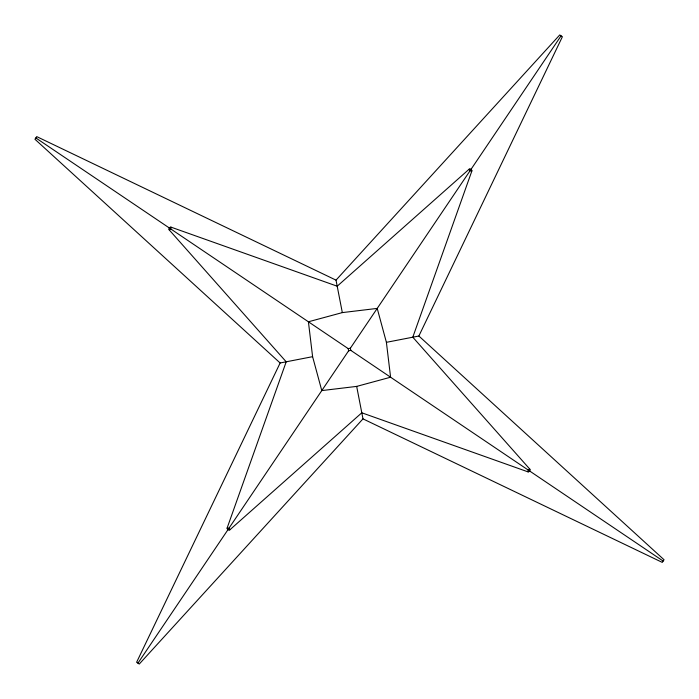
<?xml version="1.0" encoding="UTF-8"?>
<svg xmlns="http://www.w3.org/2000/svg" width="699" height="699" viewBox="0 0 699 699"><rect width="100%" height="100%" fill="white"/><g stroke="black" fill="none" stroke-linecap="round" stroke-linejoin="round"><path stroke-width="1.05" d="M227.079 528.156L286.206 361.802L169.062 229.718L169.018 227.769L170.844 227.079L337.198 286.206L469.282 169.062L471.231 169.018L471.921 170.844L412.794 337.198L529.938 469.282L529.982 471.231L528.156 471.921L361.802 412.794L229.718 529.938L227.769 529.982L227.079 528.156L229.027 528.112L348.609 350.819L348.181 348.609L170.888 229.027L170.844 227.079M312.602 356.673L280.133 362.982L136.611 662.268L139.258 664.05L362.982 418.867L356.673 386.398L321.785 390.592L312.602 356.673L308.408 321.785L342.327 312.602L377.215 308.408L386.398 342.327L390.592 377.215L356.673 386.398M386.398 342.327L418.867 336.018L562.389 36.732L559.742 34.95L336.018 280.133L342.327 312.602M137.93 663.159L228.127 529.44M348.181 348.609L350.391 348.181L469.973 170.888L469.282 169.062M470.873 169.56L561.07 35.841M169.062 229.718L170.888 229.027M348.609 350.819L350.819 350.391L528.112 469.973L529.938 469.282M469.973 170.888L471.921 170.844M336.018 280.133L36.732 136.611L34.95 139.258L280.133 362.982M362.982 418.867L662.268 562.389L664.05 559.75L418.867 336.018M35.841 137.93L169.56 228.127M529.44 470.873L663.159 561.07M229.027 528.112L229.718 529.938M350.391 348.181L350.819 350.391M528.112 469.973L528.156 471.921"/></g></svg>
